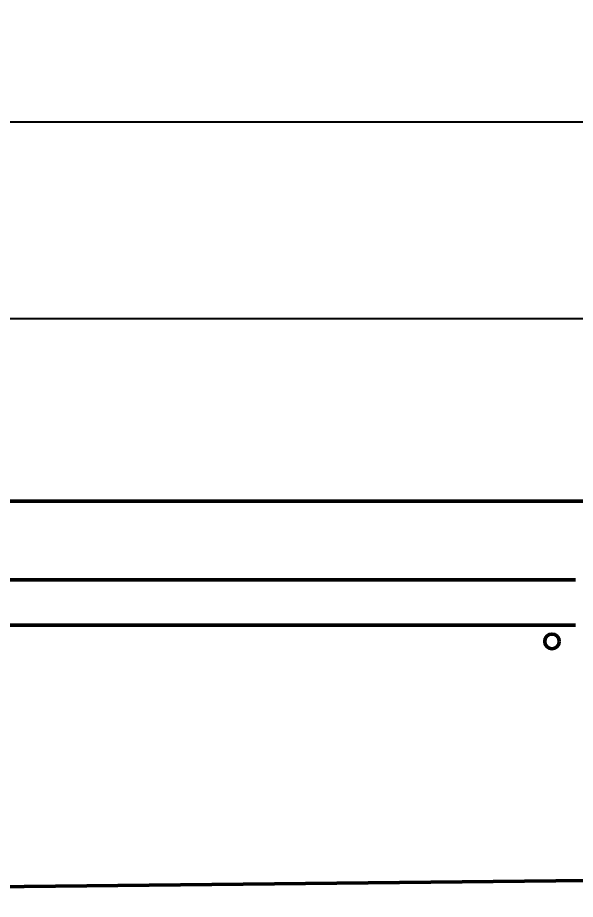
# Model space of a CAD drawing. Header units: inches. Extents: x 6 to 170, y 1 to 50.
# Drawn here: x 149.62 to 161.55, y 8.79 to 27.66 of the extents above; entities that cross this region are included whole.
import ezdxf

# ---------------------------------------------------------------- set-up
doc = ezdxf.new("R2010")
doc.units = ezdxf.units.IN
doc.header["$LTSCALE"] = 8
doc.header["$MEASUREMENT"] = 0
doc.layers.add('Visible (ANSI)', color=7, linetype='Continuous', lineweight=50)
doc.styles.get("Standard").update_dxf_attribs({"font": 'romans.shx'})
doc.dimstyles.get("Standard").update_dxf_attribs({"dimtxt": 1.5, "dimasz": 0.75, "dimexe": 0.5, "dimexo": 0.5, "dimgap": 0.09, "dimtad": 0, "dimtih": 1, "dimtoh": 1, "dimdec": 5, "dimzin": 0, "dimdsep": 46, "dimlunit": 5, "dimtxsty": 'Standard', "dimcen": 0, "dimclrd": 256, "dimclre": 256, "dimclrt": 256, "dimadec": 0, "dimazin": 0, "dimtfac": 0.75, "dimtdec": 5, "dimtofl": 0, "dimtmove": 0, "dimatfit": 3, "dimfxl": 0, "dimtolj": 1, "dimtzin": 0, "dimlwd": -1, "dimlwe": -1, "dimarcsym": 0})

# ---------------------------------------------------------------- blocks, each defined once
blk = doc.blocks.new('*D8')
for p, q in [((47.052, 17.807), (47.052, 21.711)), ((167.052, 17.807), (167.052, 21.711)), ((48.552, 21.211), (99.078, 21.211)), ((165.552, 21.211), (112.292, 21.211))]:
    blk.add_line(p, q)
for points in [[(48.552, 21.461), (48.552, 20.961), (47.052, 21.211)], [(165.552, 21.461), (165.552, 20.961), (167.052, 21.211)]]:
    blk.add_solid(points)
at = {"layer": 'Defpoints', "color": 0}
for p in [(167.052, 21.211), (47.052, 17.307), (167.052, 17.307)]:
    blk.add_point(p, dxfattribs=at)
at = {"insert": (105.685, 21.211), "char_height": 1.5, "attachment_point": 5}
blk.add_mtext('\\A1;120 [3048]', dxfattribs=at)
blk = doc.blocks.new('*D9')
for p, q in [((44.552, 15.152), (44.552, 25.921)), ((167.052, 17.807), (167.052, 25.921)), ((46.052, 25.421), (97.442, 25.421)), ((165.552, 25.421), (111.567, 25.421))]:
    blk.add_line(p, q)
for points in [[(46.052, 25.671), (46.052, 25.171), (44.552, 25.421)], [(165.552, 25.671), (165.552, 25.171), (167.052, 25.421)]]:
    blk.add_solid(points)
at = {"layer": 'Defpoints', "color": 0}
for p in [(167.052, 25.421), (167.052, 17.307), (44.552, 14.652)]:
    blk.add_point(p, dxfattribs=at)
at = {"insert": (104.504, 25.421), "char_height": 1.5, "attachment_point": 5}
blk.add_mtext('\\A1;122{\\H0.750000x;\\S1/2;} [3111]', dxfattribs=at)

msp = doc.modelspace()

# ---------------------------------------------------------------- linework, layer by layer
at = {"layer": 'Visible (ANSI)'}
for p, q in [((47.052053, 17.307259), (167.052053, 17.307259)), ((141.177053, 15.628259), (161.552053, 15.628259)), ((161.552053, 14.652259), (141.177053, 14.652259)), ((161.802678, 9.186568), (123.301428, 8.785513))]:
    msp.add_line(p, q, dxfattribs=at)
msp.add_circle((161.052053, 14.307259), 0.15625, dxfattribs=at)

# ---------------------------------------------------------------- dimensions: what is measured, and where the dimension line sits
at = {"color": 7}
for base, p1, picture, middle in [((167.052053, 25.421078), (44.552063, 14.652259), '*D9', (104.504032, 25.421078)), ((167.052053, 21.21134), (47.052053, 17.307259), '*D8', (105.685186, 21.21134))]:
    dim = msp.add_linear_dim(base=base, p1=p1, p2=(167.052053, 17.307259), dimstyle='Standard', override={"dimasz": 1.5, "dimgap": 0.25, "dimtix": 1}, dxfattribs=at)
    dim.commit()
    dim.dimension.update_dxf_attribs({"geometry": picture, "text_midpoint": middle, "dimtype": 160})

doc.saveas('drawing.dxf')
